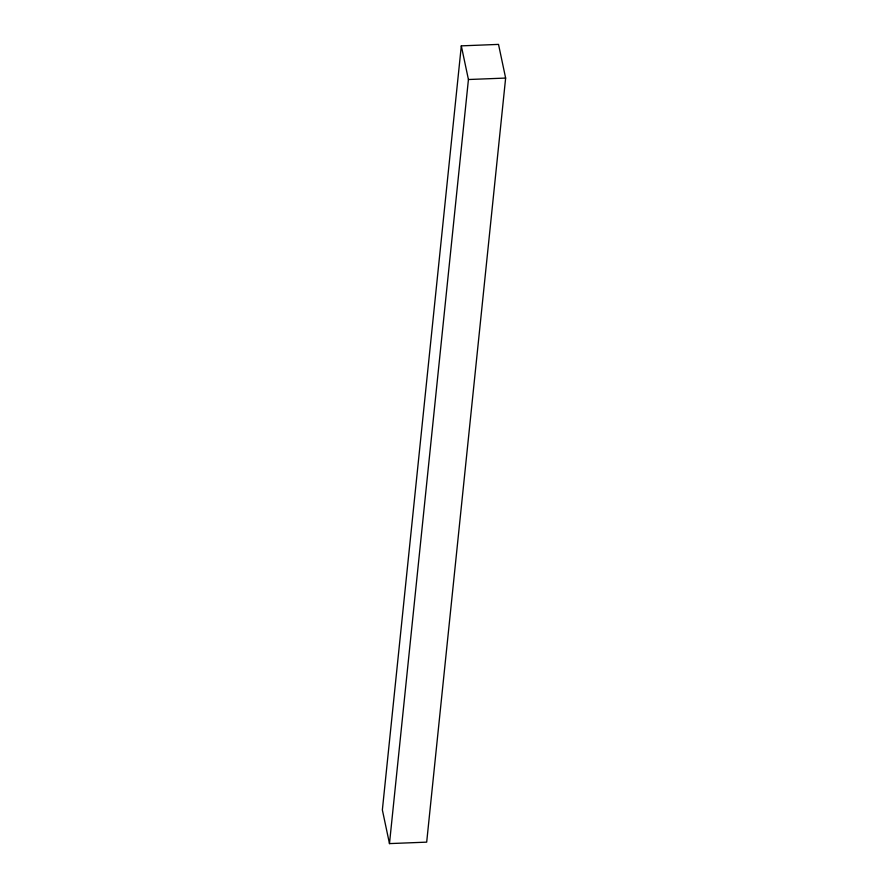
<?xml version="1.0" encoding="UTF-8"?>
<svg xmlns="http://www.w3.org/2000/svg" width="888" height="888" viewBox="0 0 888 888"><rect width="100%" height="100%" fill="white"/><g stroke="black" fill="none" stroke-linecap="round" stroke-linejoin="round"><path stroke-width="1.33" d="M461.316 45.854L382.362 809.934L389.477 843.6L426.684 842.146L505.638 78.066L498.523 44.4L461.316 45.854L468.431 79.52L389.477 843.6M468.431 79.52L505.638 78.066"/></g></svg>
